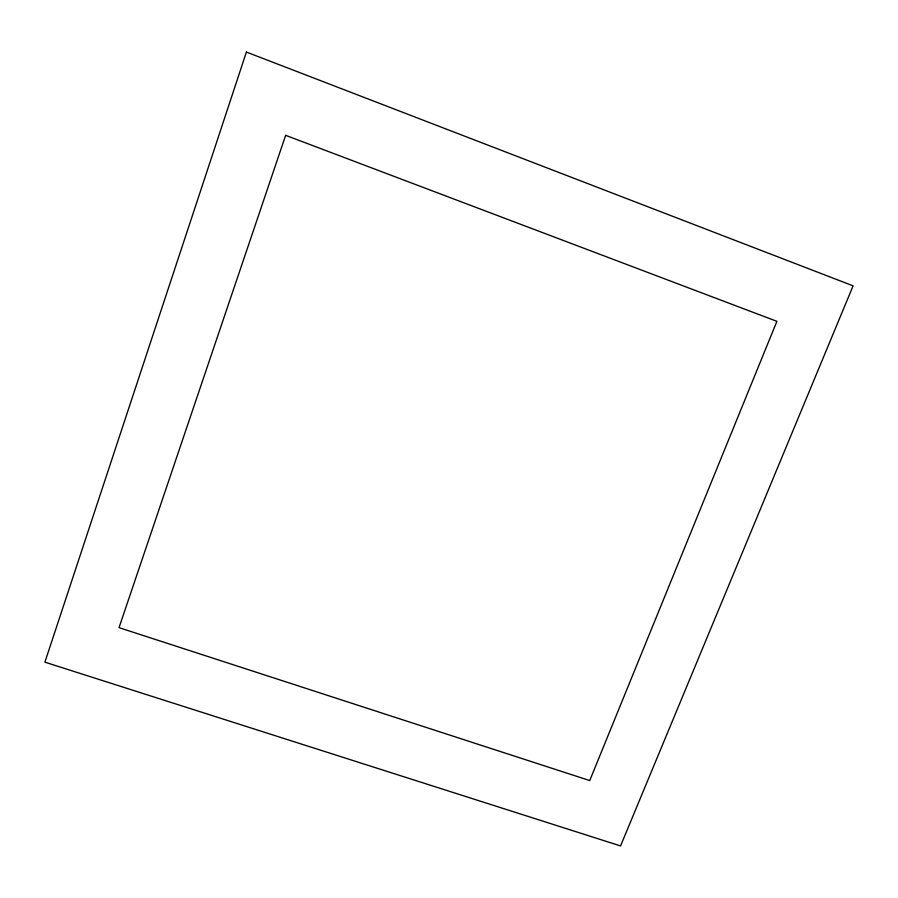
<?xml version="1.0" encoding="UTF-8"?>
<svg xmlns="http://www.w3.org/2000/svg" width="898" height="898" viewBox="0 0 898 898"><rect width="100%" height="100%" fill="white"/><g stroke="black" fill="none" stroke-linecap="round" stroke-linejoin="round"><path stroke-width="1.35" d="M246.4 52.062L44.9 662.174L620.552 845.938L853.1 285.845L246.4 52.062M285.643 135.329L119.03 627.646L589.739 780.564L776.893 321.327L285.643 135.329"/></g></svg>
